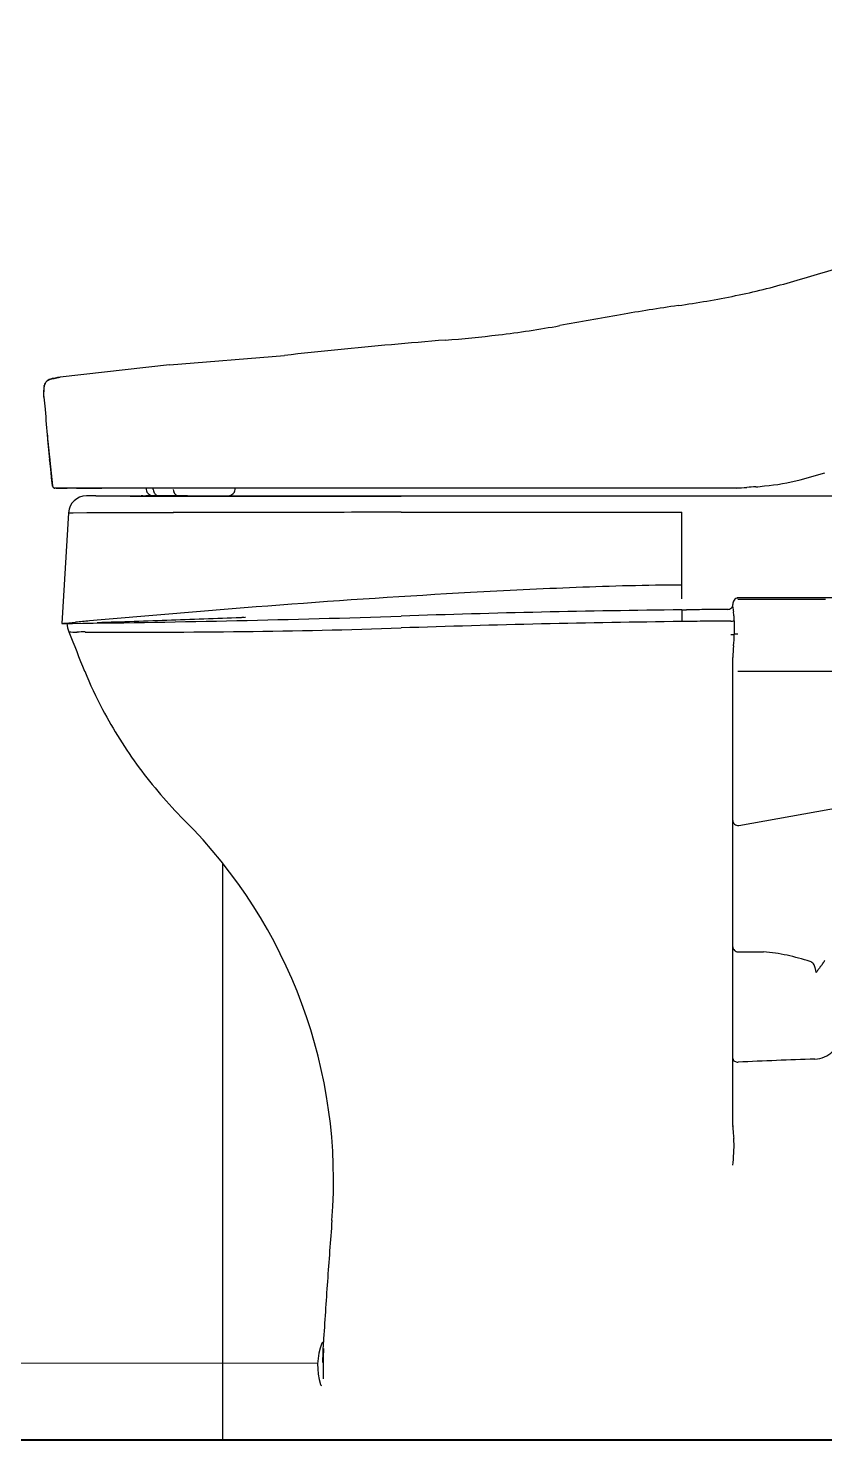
# Model space of a CAD drawing. Units: millimetres at full size, sheet at 1:50. Extents: x -31113 to 29332, y -20209 to 31249.
# Drawn here: x -2169 to -1857, y -1097 to -543 of the extents above; entities that cross this region are included whole.
import ezdxf

# ---------------------------------------------------------------- set-up
doc = ezdxf.new("R2010")
doc.units = ezdxf.units.MM
doc.header["$LTSCALE"] = 50
for name, color, linetype, lineweight in [('B-2_柱(黄)', 4, 'Continuous', 9), ('B-3_仕上線(黄)', 3, 'Continuous', 40), ('B-A_文字', 7, 'Continuous', 25), ('B-F_寸法・方位', 7, 'Continuous', 25)]:
    doc.layers.add(name, color=color, linetype=linetype, lineweight=lineweight)

msp = doc.modelspace()

# ---------------------------------------------------------------- linework, layer by layer
at = {"layer": 'B-2_柱(黄)', "color": 7, "lineweight": 25}
msp.add_line((-2092.6, -870.61), (-2092.6, -1096.71), dxfattribs=at)
at = {"layer": 'B-3_仕上線(黄)'}
msp.add_lwpolyline([(-2832.6, 1303.29), (-2832.6, -1096.71), (-1420.55, -1096.71)], dxfattribs=at)
at = {"layer": 'B-A_文字', "color": 1, "lineweight": 18}
msp.add_line((-2055.42, -1066.71), (-2832.6, -1066.71), dxfattribs=at)
at = {"layer": 'B-F_寸法・方位'}
for p, q in [((-2113.35, -675.32), (-2068.36, -671.64)), ((-2113.35, -675.32), (-2156.33, -680.21)), ((-2162.61, -687.99), (-2162.31, -691.48)), ((-2161.13, -705.42), (-2159.27, -722.81)), ((-1866.24, -720.45), (-1856.54, -717.68)), ((-1895.48, -723.7), (-2158.28, -723.7)), ((-2149.81, -723.69), (-2139.9, -723.7)), ((-2122.52, -723.71), (-2122.52, -724.18)), ((-2119.81, -724.18), (-2119.81, -723.71)), ((-2087.7, -724.18), (-2087.7, -723.71)), ((-1887.97, -723.52), (-1895.48, -723.7)), ((-2138.72, -726.71), (-2125.05, -726.71)), ((-2124.6, -726.71), (-2022.61, -726.71)), ((-2123.17, -726.71), (-2122.66, -726.71)), ((-2119.64, -726.71), (-2090.59, -726.71)), ((-2105.46, -726.82), (-2090.4, -726.82)), ((-2048.97, -726.83), (-2022.6, -726.83)), ((-2022.6, -726.71), (-2022.6, -726.83)), ((-2022.6, -726.71), (-1572.95, -726.71)), ((-2152.99, -733.29), (-2155.6, -776.71)), ((-2022.6, -733.15), (-1912.6, -733.08)), ((-1912.6, -767.02), (-1912.6, -733.08)), ((-1890.98, -766.73), (-1890.62, -766.73)), ((-2086.43, -774.36), (-2086.21, -774.36)), ((-2086.21, -774.36), (-2085.99, -774.35)), ((-2085.99, -774.35), (-2085.78, -774.34)), ((-2085.78, -774.34), (-2085.56, -774.33)), ((-2085.56, -774.33), (-2085.35, -774.32)), ((-2085.35, -774.32), (-2085.13, -774.32)), ((-2085.13, -774.32), (-2084.92, -774.31)), ((-2084.92, -774.31), (-2084.7, -774.3)), ((-2084.7, -774.3), (-2084.48, -774.29)), ((-2084.48, -774.29), (-2084.27, -774.28)), ((-2083.91, -774.27), (-2083.59, -774.26)), ((-1912.6, -771.38), (-1910.8, -771.36)), ((-1912.6, -771.38), (-1912.6, -775.96)), ((-1892.6, -770.3), (-1892.6, -769.27)), ((-2155.6, -776.71), (-2153.6, -776.71)), ((-2153.6, -776.71), (-2151.43, -776.69)), ((-2141.8, -776.31), (-2141.3, -776.3)), ((-1892.6, -973.46), (-1892.6, -790.02)), ((-1890.25, -855.91), (-1820.93, -843.4)), ((-1890.6, -905.43), (-1880.59, -905.43)), ((-1892.6, -974.02), (-1892.6, -973.85)), ((-1892.6, -974.02), (-1892.6, -973.85)), ((-1892.6, -989.03), (-1892.51, -987.96)), ((-2053.33, -1066.35), (-2053.06, -1058.47)), ((-2053.21, -1058.47), (-2053.1, -1058.47)), ((-2053.1, -1060.91), (-2053.1, -1062.61)), ((-2053.01, -1072.76), (-2053.01, -1061.16))]:
    msp.add_line(p, q, dxfattribs=at)
for points in [[(-2152.99, -733.29), (-2151.2, -733.29), (-2145.83, -733.28), (-2137.16, -733.27), (-2125.67, -733.25), (-2111.9, -733.23)], [(-1892.04, -775.74), (-1892.04, -776.99), (-1892.05, -779.78), (-1892.05, -780.98)], [(-1859.92, -913.58), (-1859.97, -913.39), (-1860.01, -913.2), (-1860.05, -913.01), (-1860.1, -912.82), (-1860.14, -912.63), (-1860.18, -912.43), (-1860.23, -912.24), (-1860.27, -912.05), (-1860.31, -911.86), (-1860.36, -911.67)], [(-1859.92, -913.58), (-1859.81, -913.41), (-1859.69, -913.25), (-1859.58, -913.08), (-1859.47, -912.91), (-1859.36, -912.75), (-1859.25, -912.58), (-1859.14, -912.42), (-1859.03, -912.26), (-1858.92, -912.1), (-1858.81, -911.94)]]:
    msp.add_lwpolyline(points, dxfattribs=at)
for centre, radius, start, end in [((-3481.56, 4847.35), 5721.88, 286.35826, 286.5802), ((-1942.44, -396.22), 257.09, 281.4218, 286.3583), ((-1807.26, -1395.48), 751, 98.17583, 99.92084), ((-1971.46, -252.56), 403.65, 278.1758, 281.4218), ((-1397.94, -3735.76), 3126.8, 99.92084, 100.36456), ((-2051.46, -95.25), 572.27, 274.6169, 276.7281), ((-2029.1, -284.79), 381.41, 276.7281, 280.3646), ((-1148.41, -9467.93), 8844.27, 95.83395, 95.97051), ((-1867.22, -2432.89), 1772.6, 95.15259, 95.83395), ((-1823.85, -2913.82), 2255.49, 94.61687, 95.15259), ((-2173.12, -618.15), 64.14, 281.7959, 283.4751), ((-2161.56, -657.18), 23.61, 276.7983, 282.8092), ((-2154.82, -694.53), 14.41, 96.0091, 103.4751), ((-2156.14, -685.29), 6.59, 167.1809, 185.2861), ((-2157.15, -684.95), 5.57, 160.6578, 183.8363), ((-2231.17, -689.91), 68.62, 2.7192, 3.8363), ((-2185.36, -687.99), 22.75, 360, 5.2861), ((-2167.45, -682.71), 5.01, 347.1809, 352.3487), ((-2161.38, -683.53), 1.12, 149.48, 172.3486), ((-2159.37, -684.17), 3.22, 121.6014, 160.6578), ((-2163.85, -682.07), 1.76, 329.48, 344.6189), ((-2161.49, -682.72), 0.689, 127.1651, 164.6189), ((-2162.99, -680.75), 1.78, 307.1651, 323.9513), ((-2160.74, -682.38), 0.994, 114.2807, 143.9513), ((-2163, -677.38), 4.49, 294.2807, 302.406), ((-2158.1, -686.23), 5.64, 96.7983, 121.6014), ((-2159.65, -682.65), 1.75, 101.7959, 122.406), ((-2185.85, -687.76), 23.25, 359.4227, 2.7192), ((2028.6, -333.13), 4206.2, 184.88719, 185.04207), ((-1771.75, -668.99), 391.06, 184.8687, 186.3882), ((-1633.81, -656.26), 529.56, 185.0421, 186.2722), ((-3484.97, -860.8), 1332.86, 5.94236, 6.38823), ((-3273.81, -836.51), 1120.31, 6.04851, 6.27215), ((-7729.14, -1308.6), 5600.59, 6.00377, 6.04851), ((-2161.02, -723.4), 1.84, 14.1769, 18.6977), ((-2157.11, -722.08), 2.28, 198.6969, 214.6765), ((-2156.18, -722.18), 3.15, 194.1769, 196.821), ((-2158.87, -723), 0.333, 196.821, 221.4999), ((-2160.1, -724.08), 1.31, 35.1164, 41.4999), ((-2158.53, -722.98), 0.619, 215.1241, 241.6072), ((-2158.45, -723.01), 0.653, 214.6765, 266.895), ((-2159.44, -724.67), 1.31, 55.2186, 61.5995), ((-2158.51, -723.32), 0.333, 235.2186, 259.9004), ((-2158.01, -720.55), 3.15, 259.9004, 262.5427), ((-2159.18, -736.43), 12.79, 84.122, 86.895), ((-2158.66, -725.5), 1.84, 78.022, 82.5427), ((-2157.27, -717.88), 5.86, 264.122, 270.1727), ((-2158.74, -230.14), 493.61, 270.1727, 270.6044), ((-2149.78, -1079.81), 356.11, 90.006, 90.6044), ((-2120.52, -724.18), 2, 180, 210), ((-2116.61, -724.01), 3.2, 182.8946, 201.2602), ((-2108.78, -724.01), 3.2, 182.8946, 201.2602), ((-2089.7, -724.18), 2, 330, 0), ((-1882.9, -1205.41), 481.86, 91.0004, 91.4955), ((-1892.3, -667.27), 56.36, 271.0004, 275.2321), ((-1881.77, -782.21), 59.06, 91.837, 95.2321), ((-1884.49, -697.64), 25.55, 271.837, 279.6729), ((-1889.21, -627.82), 95.44, 275.4217, 283.9241), ((-2146.01, -733.71), 7, 90, 176.5664), ((-2143.55, -1537.95), 811.25, 89.91487, 90.17328), ((-2138.71, 1721.21), 2447.92, 269.91487, 270.0005), ((-2106.48, 4474.95), 5201.76, 269.63656, 269.82389), ((-2124.6, -733.69), 6.98, 88.7927, 90.0003), ((-2124.6, -733.71), 7, 86.3827, 88.7917), ((-2124.6, -733.72), 7.01, 81.5724, 86.3838), ((-2124.6, -733.71), 7, 79.1625, 81.5738), ((-2124.6, -733.69), 6.98, 77.9533, 79.1611), ((-2133.27, -8063.5), 7336.8, 89.74782, 89.91715), ((-2105.23, 4881.91), 5608.73, 269.82389, 269.99763), ((-2119.64, -723.71), 3, 210, 270), ((-2092.24, -710.83), 30.89, 207.75, 208.001), ((-2114.09, -722.45), 6.14, 208.001, 209.2642), ((-2115.64, -723.31), 4.37, 209.2642, 211.035), ((-2117.01, -724.14), 2.77, 211.035, 213.8292), ((-2117.25, -724.3), 2.48, 213.8292, 226.3427), ((-2117.28, -724.34), 2.43, 226.3427, 239.1), ((-2117.6, -724.87), 1.81, 239.1, 256.1345), ((-2117.23, -723.36), 3.36, 256.1345, 265.3613), ((-2084.42, -710.83), 30.89, 207.75, 208.001), ((-2106.27, -722.45), 6.14, 208.001, 209.2642), ((-2107.82, -723.31), 4.37, 209.2642, 211.035), ((-2109.19, -724.14), 2.77, 211.035, 213.8292), ((-2109.43, -724.3), 2.48, 213.8292, 226.3427), ((-2109.46, -724.34), 2.43, 226.3427, 239.1), ((-2109.78, -724.87), 1.81, 239.1, 256.1345), ((-2109.41, -723.36), 3.36, 256.1345, 265.3613), ((-2077.12, 4693.31), 5420.14, 269.74782, 269.97703), ((-2090.59, -723.71), 3, 270, 330), ((-2095.67, -128130.17), 127403.35, 89.98831, 89.99763), ((-2037.67, 103096.17), 103823.01, 269.97703, 269.99266), ((-2158.19, -434653.41), 433926.6, 89.98558, 89.98831), ((-2040.24, 83005.31), 83732.15, 269.99266, 270.01205), ((-1932.98, -139690.06), 138956.94, 90.05536, 90.07378), ((-1949.82, -122265.73), 121532.61, 90.03431, 90.05536), ((-1842.05, -3524.83), 2764.47, 92.32153, 93.18064), ((-1904.29, -1989.74), 1228.12, 90.38784, 92.32153), ((-1788.33, -4491.69), 3732.82, 93.18064, 94.33021), ((-1889.35, -769.3), 3.25, 147.0454, 179.4708), ((-1890.6, -768.49), 1.76, 90.414, 147.0454), ((-1890.78, -788.96), 22.23, 89.8886, 90.2018), ((-1890.76, -775.68), 8.95, 89.1108, 89.8886), ((-1868.67, -3650.49), 2883.84, 90.0584, 90.43605), ((-1871.09, -3821.23), 3053.93, 89.72316, 90.3663), ((-1857.11, -14988.35), 14221.71, 89.98182, 90.0584), ((-1675.19, -5985.89), 5231.29, 94.33021, 95.15051), ((-2421.62, 7954.94), 8735.74, 272.02661, 272.21759), ((-2204.69, 4642.9), 5419.78, 271.24418, 271.92531), ((-1863.03, -5520.64), 4749.5, 91.26165, 91.92531), ((-1855.81, -5848.54), 5077.48, 90.64085, 91.26165), ((-1854.66, -5951.63), 5180.57, 90.53115, 90.62089), ((-1854.2, -6001.34), 5230.29, 90.44226, 90.53115), ((-1894.6, -769.18), 2.03, 270.7281, 314.0703), ((-1894.53, -769.25), 1.93, 314.0703, 359.3403), ((-1882.78, -770.3), 9.82, 180, 190.91), ((-1915.37, -776.58), 23.37, 6.3139, 10.91), ((-1909.91, -775.98), 17.88, 3.537, 6.3139), ((-2164.71, -638.87), 138.14, 273.7817, 276.0284), ((-2143.61, -776.3), 10, 182.3254, 201.8014), ((-2150.39, -732.81), 47.27, 266.9701, 270.877), ((-150.45, 20.96), 2156.7, 201.80141, 202.24276), ((-2228.87, 5756.54), 6533.68, 270.67917, 271.24418), ((-2113.07, -1127.86), 353.57, 95.1505, 96.0284), ((-2147.28, -936.32), 156.26, 89.6946, 90.877), ((-2126.71, 2922.24), 3702.36, 269.69462, 270.65305), ((-2412.75, 7704.3), 8484.94, 271.82999, 272.02662), ((-2115.75, 1960.37), 2740.42, 270.65305, 271.94788), ((-1857.53, -5632), 4856.33, 91.29881, 91.94788), ((-1852.06, -5873.21), 5097.6, 90.68045, 91.29881), ((-1850.43, -6010.93), 5235.34, 90.57544, 90.68045), ((-1851.51, -5903.3), 5127.71, 90.46823, 90.57544), ((-1893.31, -740.83), 34.94, 269.8293, 270.9535), ((-1893, -759.29), 16.47, 270.9535, 273.338), ((-1906.45, -775.76), 14.41, 0.0929, 3.537), ((-1893.34, -745.84), 35.17, 269.8274, 270.9577), ((-1893.02, -764.8), 16.21, 270.9577, 273.4094), ((-1854.68, -790.02), 37.92, 173.1498, 180), ((-1930.72, -780.89), 38.67, 353.1498, 359.8676), ((-1891, -795.99), 15.05, 91.3077, 94.0192), ((-1890.6, -813.56), 32.63, 90.057, 91.3077), ((-1989.85, -731.29), 169.42, 202.2428, 207.8566), ((-1869.02, -11471.28), 10675.75, 89.98821, 90.1158), ((-1867.45, -3843.39), 3047.86, 89.54127, 89.98821), ((-1980.48, -726.34), 180.01, 207.8566, 216.4353), ((-1980.5, -726.35), 179.99, 216.4353, 225.0151), ((-2249.12, -995.12), 200, 355.5162, 45.0151), ((-1890.6, -853.94), 2, 180, 221.2726), ((-1890.13, -853.5), 2.65, 221.5633, 222.9167), ((-1890.71, -854.05), 1.85, 222.9167, 224.8545), ((-1890.6, -853.94), 2, 224.8545, 252.5891), ((-1890.6, -853.93), 2.01, 252.5891, 280.1209), ((-1890.65, -903.46), 1.95, 180, 225.7486), ((-1890.6, -903.4), 2.02, 225.7486, 270), ((-1885.97, -972.72), 67.51, 77.5099, 85.4323), ((-1895.06, -1013.77), 109.56, 72.6231, 77.5099), ((-1863.23, -911.87), 2.8, 37.7153, 71.5115), ((-1863.69, -912.22), 3.38, 9.4665, 37.7153), ((-1856.08, -913.76), 3.28, 139.488, 146.2288), ((-1885.18, -888.89), 34.99, 319.488, 320.1208), ((-1874.79, -897.58), 21.45, 320.1208, 321.5857), ((-1870.26, -901.17), 15.67, 321.5857, 323.5909), ((-1869.13, -902), 14.27, 323.5909, 323.931), ((-1868.9, -902.17), 13.99, 323.931, 324.2779), ((-1868.8, -902.25), 13.85, 324.2779, 324.6257), ((-1868.59, -902.39), 13.6, 324.6257, 324.9799), ((-1868.5, -902.45), 13.49, 324.9799, 325.3347), ((-1868.28, -902.61), 13.22, 325.3347, 325.6969), ((-1868.06, -902.76), 12.96, 325.6969, 326.4298), ((-1867.59, -903.07), 12.39, 326.4298, 327.1966), ((-1866.5, -903.53), 11.22, 326.1522, 326.8845), ((-1865.78, -904), 10.36, 326.8845, 327.6776), ((-1865.48, -904.19), 10.02, 327.6776, 328.4905), ((-1864.79, -904.61), 9.2, 328.4905, 329.3753), ((-1864.5, -904.78), 8.87, 329.3753, 330.2932), ((-1863.95, -905.09), 8.24, 330.2932, 331.2817), ((-1863.56, -905.31), 7.79, 331.2817, 333.4651), ((-1860.87, -936.99), 10.49, 272.1394, 314.6607), ((-1891.38, -947.26), 1.22, 180, 242.3942), ((-1890.6, -945.77), 2.9, 242.3942, 271.0995), ((-1708.04, -5161.68), 4216.96, 92.27612, 92.48052), ((-1703.62, -5272.86), 4328.23, 92.07697, 92.27612), ((-1862.12, -973.46), 30.48, 180, 180.3689), ((-1860.84, -973.45), 31.77, 180.3689, 180.7229), ((-1855.03, -973.35), 37.57, 181.0192, 184.4272), ((-1833.39, -971.68), 59.28, 184.4272, 186.5875), ((-1921.33, -981.44), 29.2, 356.5135, 5.8288), ((-2134.46, -968.46), 242.73, 355.3903, 356.5135), ((937.94, -1245.04), 2996.85, 175.51619, 175.97391), ((951.39, -1245.98), 3010.33, 175.97391, 176.42958), ((-2030.37, -1067.77), 25, 158.9387, 197.0553), ((-2053.23, -1058.97), 0.5, 87.997, 158.9387), ((-2151.02, -1060.53), 97.86, 357.9878, 359.3898), ((-2156.85, -1060.33), 103.69, 356.6647, 357.9878), ((-2052.78, -1064.73), 0.5, 177.9837, 213.6975), ((-2053.79, -1074.96), 0.5, 197.0553, 267.997)]:
    msp.add_arc(centre, radius, start, end, dxfattribs=at)

doc.saveas('drawing.dxf')
